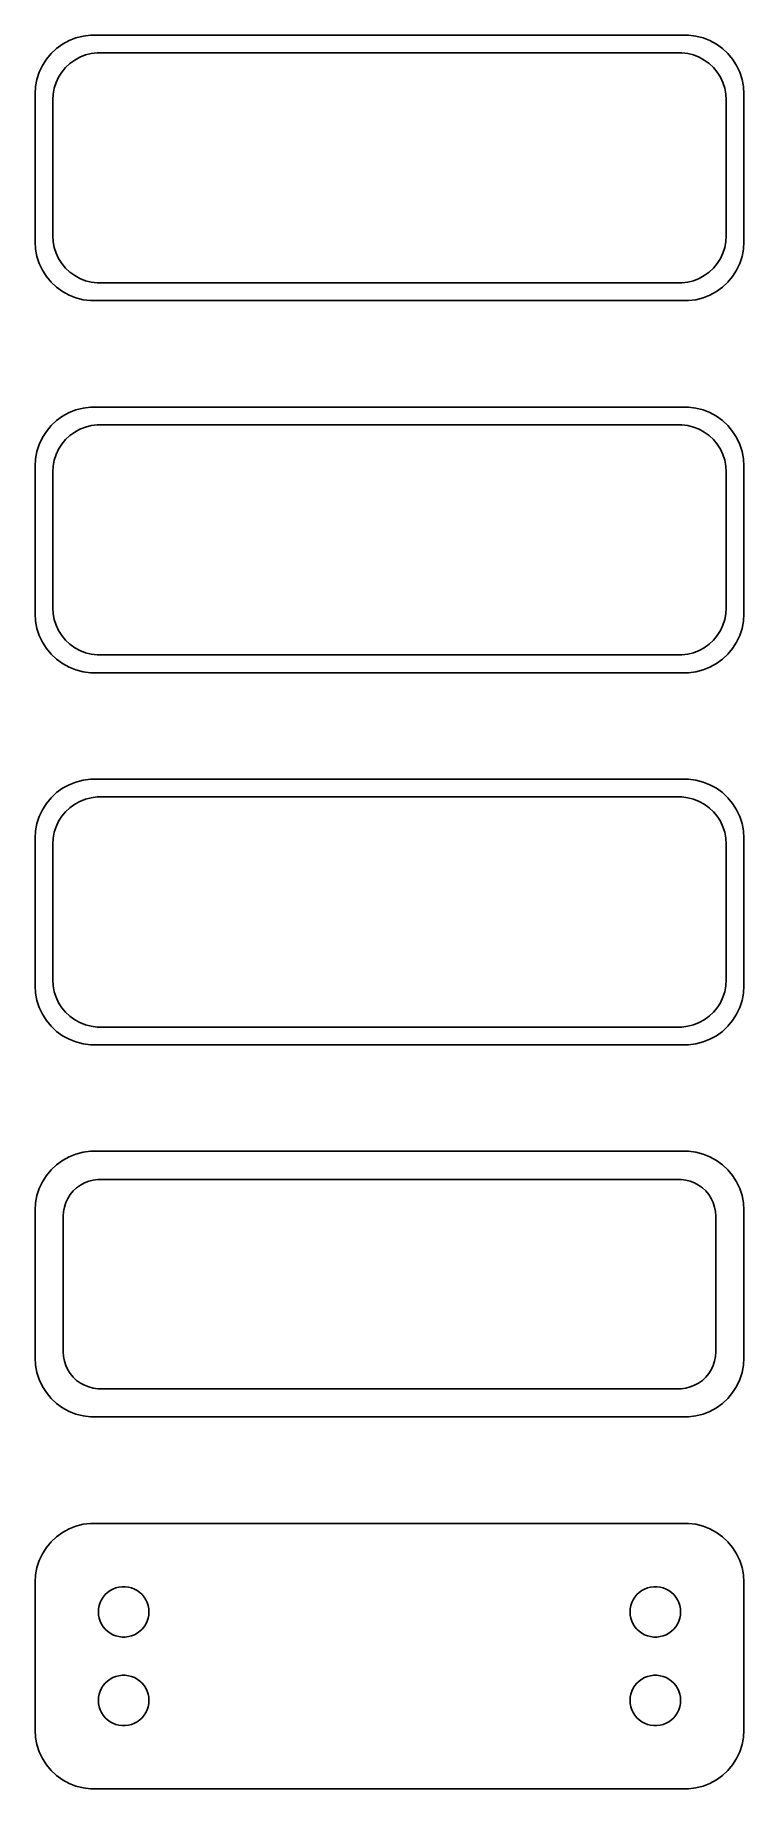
# Model space of a CAD drawing. Header units: metres. Extents: x -30 to 30, y 146 to 295.
import ezdxf

# ---------------------------------------------------------------- set-up
doc = ezdxf.new("R2010")
doc.units = ezdxf.units.M

msp = doc.modelspace()

# ---------------------------------------------------------------- linework, layer by layer
for p, q in [((-27.1289, 294.274), (-27.6791, 293.972)), ((-26.5451, 294.505), (-27.1289, 294.274)), ((-25.9369, 294.661), (-26.5451, 294.505)), ((-25.3139, 294.74), (-25.9369, 294.661)), ((25.3139, 294.74), (-25.3139, 294.74)), ((25.9369, 294.661), (25.3139, 294.74)), ((26.5451, 294.505), (25.9369, 294.661)), ((27.1289, 294.274), (26.5451, 294.505)), ((27.6791, 293.972), (27.1289, 294.274)), ((-29.0451, 292.689), (-29.3815, 292.159)), ((-28.6448, 293.173), (-29.0451, 292.689)), ((-28.1871, 293.603), (-28.6448, 293.173)), ((-27.6791, 293.972), (-28.1871, 293.603)), ((-27.0497, 292.332), (-26.6433, 292.627)), ((-26.6433, 292.627), (-26.2031, 292.869)), ((-26.2031, 292.869), (-25.7361, 293.054)), ((-25.7361, 293.054), (-25.2495, 293.179)), ((-25.2495, 293.179), (-24.7512, 293.242)), ((-24.7512, 293.242), (24.7512, 293.242)), ((24.7512, 293.242), (25.2495, 293.179)), ((25.2495, 293.179), (25.7361, 293.054)), ((25.7361, 293.054), (26.2031, 292.869)), ((26.2031, 292.869), (26.6433, 292.627)), ((26.6433, 292.627), (27.0497, 292.332)), ((28.1871, 293.603), (27.6791, 293.972)), ((28.6448, 293.173), (28.1871, 293.603)), ((29.0451, 292.689), (28.6448, 293.173)), ((29.3815, 292.159), (29.0451, 292.689)), ((-29.6489, 291.591), (-29.8429, 290.993)), ((-29.3815, 292.159), (-29.6489, 291.591)), ((-28.2191, 290.722), (-28.0052, 291.177)), ((-28.0052, 291.177), (-27.7361, 291.601)), ((-27.7361, 291.601), (-27.4159, 291.988)), ((-27.4159, 291.988), (-27.0497, 292.332)), ((27.0497, 292.332), (27.4159, 291.988)), ((27.4159, 291.988), (27.7361, 291.601)), ((27.7361, 291.601), (28.0052, 291.177)), ((28.0052, 291.177), (28.2191, 290.722)), ((29.6489, 291.591), (29.3815, 292.159)), ((29.8429, 290.993), (29.6489, 291.591)), ((-29.9606, 290.377), (-30, 289.75)), ((-30, 289.75), (-30, 277.25)), ((-29.8429, 290.993), (-29.9606, 290.377)), ((-28.5, 289.25), (-28.4684, 289.751)), ((-28.4684, 289.751), (-28.3743, 290.245)), ((-28.3743, 290.245), (-28.2191, 290.722)), ((28.2191, 290.722), (28.3743, 290.245)), ((28.3743, 290.245), (28.4684, 289.751)), ((28.4684, 289.751), (28.5, 289.25)), ((29.9606, 290.377), (29.8429, 290.993)), ((30, 289.75), (29.9606, 290.377)), ((30, 277.25), (30, 289.75)), ((-28.5, 277.75), (-28.5, 289.25)), ((28.5, 289.25), (28.5, 277.75)), ((-28.4684, 277.249), (-28.5, 277.75)), ((28.5, 277.75), (28.4684, 277.249)), ((-30, 277.25), (-29.9606, 276.623)), ((-29.9606, 276.623), (-29.8429, 276.007)), ((-28.3743, 276.755), (-28.4684, 277.249)), ((-28.2191, 276.278), (-28.3743, 276.755)), ((-28.0052, 275.823), (-28.2191, 276.278)), ((28.2191, 276.278), (28.0052, 275.823)), ((28.3743, 276.755), (28.2191, 276.278)), ((28.4684, 277.249), (28.3743, 276.755)), ((29.8429, 276.007), (29.9606, 276.623)), ((29.9606, 276.623), (30, 277.25)), ((-29.8429, 276.007), (-29.6489, 275.409)), ((-29.6489, 275.409), (-29.3815, 274.841)), ((-29.3815, 274.841), (-29.0451, 274.311)), ((-27.7361, 275.399), (-28.0052, 275.823)), ((-27.4159, 275.012), (-27.7361, 275.399)), ((-27.0497, 274.668), (-27.4159, 275.012)), ((27.4159, 275.012), (27.0497, 274.668)), ((27.7361, 275.399), (27.4159, 275.012)), ((28.0052, 275.823), (27.7361, 275.399)), ((29.0451, 274.311), (29.3815, 274.841)), ((29.3815, 274.841), (29.6489, 275.409)), ((29.6489, 275.409), (29.8429, 276.007)), ((-29.0451, 274.311), (-28.6448, 273.827)), ((-28.6448, 273.827), (-28.1871, 273.397)), ((-28.1871, 273.397), (-27.6791, 273.028)), ((-26.6433, 274.373), (-27.0497, 274.668)), ((-26.2031, 274.131), (-26.6433, 274.373)), ((-25.7361, 273.946), (-26.2031, 274.131)), ((-25.2495, 273.821), (-25.7361, 273.946)), ((-24.7512, 273.758), (-25.2495, 273.821)), ((24.7512, 273.758), (-24.7512, 273.758)), ((25.2495, 273.821), (24.7512, 273.758)), ((25.7361, 273.946), (25.2495, 273.821)), ((26.2031, 274.131), (25.7361, 273.946)), ((26.6433, 274.373), (26.2031, 274.131)), ((27.0497, 274.668), (26.6433, 274.373)), ((27.6791, 273.028), (28.1871, 273.397)), ((28.1871, 273.397), (28.6448, 273.827)), ((28.6448, 273.827), (29.0451, 274.311)), ((-27.6791, 273.028), (-27.1289, 272.726)), ((-27.1289, 272.726), (-26.5451, 272.495)), ((-26.5451, 272.495), (-25.9369, 272.339)), ((-25.9369, 272.339), (-25.3139, 272.26)), ((-25.3139, 272.26), (25.3139, 272.26)), ((25.3139, 272.26), (25.9369, 272.339)), ((25.9369, 272.339), (26.5451, 272.495)), ((26.5451, 272.495), (27.1289, 272.726)), ((27.1289, 272.726), (27.6791, 273.028)), ((-26.5451, 263.005), (-27.1289, 262.774)), ((-25.9369, 263.161), (-26.5451, 263.005)), ((-25.3139, 263.24), (-25.9369, 263.161)), ((25.3139, 263.24), (-25.3139, 263.24)), ((25.9369, 263.161), (25.3139, 263.24)), ((26.5451, 263.005), (25.9369, 263.161)), ((27.1289, 262.774), (26.5451, 263.005)), ((-28.6448, 261.673), (-29.0451, 261.189)), ((-28.1871, 262.103), (-28.6448, 261.673)), ((-27.6791, 262.472), (-28.1871, 262.103)), ((-27.1289, 262.774), (-27.6791, 262.472)), ((-26.6433, 261.127), (-26.2031, 261.369)), ((-26.2031, 261.369), (-25.7361, 261.554)), ((-25.7361, 261.554), (-25.2495, 261.679)), ((-25.2495, 261.679), (-24.7512, 261.742)), ((-24.7512, 261.742), (24.7512, 261.742)), ((24.7512, 261.742), (25.2495, 261.679)), ((25.2495, 261.679), (25.7361, 261.554)), ((25.7361, 261.554), (26.2031, 261.369)), ((26.2031, 261.369), (26.6433, 261.127)), ((27.6791, 262.472), (27.1289, 262.774)), ((28.1871, 262.103), (27.6791, 262.472)), ((28.6448, 261.673), (28.1871, 262.103)), ((29.0451, 261.189), (28.6448, 261.673)), ((-29.6489, 260.091), (-29.8429, 259.493)), ((-29.3815, 260.659), (-29.6489, 260.091)), ((-29.0451, 261.189), (-29.3815, 260.659)), ((-28.0052, 259.677), (-27.7361, 260.101)), ((-27.7361, 260.101), (-27.4159, 260.488)), ((-27.4159, 260.488), (-27.0497, 260.832)), ((-27.0497, 260.832), (-26.6433, 261.127)), ((26.6433, 261.127), (27.0497, 260.832)), ((27.0497, 260.832), (27.4159, 260.488)), ((27.4159, 260.488), (27.7361, 260.101)), ((27.7361, 260.101), (28.0052, 259.677)), ((29.3815, 260.659), (29.0451, 261.189)), ((29.6489, 260.091), (29.3815, 260.659)), ((29.8429, 259.493), (29.6489, 260.091)), ((-29.9606, 258.877), (-30, 258.25)), ((-29.8429, 259.493), (-29.9606, 258.877)), ((-28.4684, 258.251), (-28.3743, 258.745)), ((-28.3743, 258.745), (-28.2191, 259.222)), ((-28.2191, 259.222), (-28.0052, 259.677)), ((28.0052, 259.677), (28.2191, 259.222)), ((28.2191, 259.222), (28.3743, 258.745)), ((28.3743, 258.745), (28.4684, 258.251)), ((29.9606, 258.877), (29.8429, 259.493)), ((30, 258.25), (29.9606, 258.877)), ((-30, 258.25), (-30, 245.75)), ((-28.5, 257.75), (-28.4684, 258.251)), ((-28.5, 246.25), (-28.5, 257.75)), ((28.4684, 258.251), (28.5, 257.75)), ((28.5, 257.75), (28.5, 246.25)), ((30, 245.75), (30, 258.25)), ((-30, 245.75), (-29.9606, 245.123)), ((-29.9606, 245.123), (-29.8429, 244.507)), ((-28.4684, 245.749), (-28.5, 246.25)), ((-28.3743, 245.255), (-28.4684, 245.749)), ((-28.2191, 244.778), (-28.3743, 245.255)), ((28.3743, 245.255), (28.2191, 244.778)), ((28.4684, 245.749), (28.3743, 245.255)), ((28.5, 246.25), (28.4684, 245.749)), ((29.8429, 244.507), (29.9606, 245.123)), ((29.9606, 245.123), (30, 245.75)), ((-29.8429, 244.507), (-29.6489, 243.909)), ((-29.6489, 243.909), (-29.3815, 243.341)), ((-28.0052, 244.323), (-28.2191, 244.778)), ((-27.7361, 243.899), (-28.0052, 244.323)), ((-27.4159, 243.512), (-27.7361, 243.899)), ((-27.0497, 243.168), (-27.4159, 243.512)), ((27.4159, 243.512), (27.0497, 243.168)), ((27.7361, 243.899), (27.4159, 243.512)), ((28.0052, 244.323), (27.7361, 243.899)), ((28.2191, 244.778), (28.0052, 244.323)), ((29.3815, 243.341), (29.6489, 243.909)), ((29.6489, 243.909), (29.8429, 244.507)), ((-29.3815, 243.341), (-29.0451, 242.811)), ((-29.0451, 242.811), (-28.6448, 242.327)), ((-28.6448, 242.327), (-28.1871, 241.897)), ((-26.6433, 242.873), (-27.0497, 243.168)), ((-26.2031, 242.631), (-26.6433, 242.873)), ((-25.7361, 242.446), (-26.2031, 242.631)), ((-25.2495, 242.321), (-25.7361, 242.446)), ((-24.7512, 242.258), (-25.2495, 242.321)), ((24.7512, 242.258), (-24.7512, 242.258)), ((25.2495, 242.321), (24.7512, 242.258)), ((25.7361, 242.446), (25.2495, 242.321)), ((26.2031, 242.631), (25.7361, 242.446)), ((26.6433, 242.873), (26.2031, 242.631)), ((27.0497, 243.168), (26.6433, 242.873)), ((28.1871, 241.897), (28.6448, 242.327)), ((28.6448, 242.327), (29.0451, 242.811)), ((29.0451, 242.811), (29.3815, 243.341)), ((-28.1871, 241.897), (-27.6791, 241.528)), ((-27.6791, 241.528), (-27.1289, 241.226)), ((-27.1289, 241.226), (-26.5451, 240.995)), ((-26.5451, 240.995), (-25.9369, 240.839)), ((-25.9369, 240.839), (-25.3139, 240.76)), ((-25.3139, 240.76), (25.3139, 240.76)), ((25.3139, 240.76), (25.9369, 240.839)), ((25.9369, 240.839), (26.5451, 240.995)), ((26.5451, 240.995), (27.1289, 241.226)), ((27.1289, 241.226), (27.6791, 241.528)), ((27.6791, 241.528), (28.1871, 241.897)), ((-25.9369, 231.661), (-26.5451, 231.505)), ((-25.3139, 231.74), (-25.9369, 231.661)), ((25.3139, 231.74), (-25.3139, 231.74)), ((25.9369, 231.661), (25.3139, 231.74)), ((26.5451, 231.505), (25.9369, 231.661)), ((-28.6448, 230.173), (-29.0451, 229.689)), ((-28.1871, 230.603), (-28.6448, 230.173)), ((-27.6791, 230.972), (-28.1871, 230.603)), ((-27.1289, 231.274), (-27.6791, 230.972)), ((-26.5451, 231.505), (-27.1289, 231.274)), ((-25.7361, 230.054), (-25.2495, 230.179)), ((-25.2495, 230.179), (-24.7512, 230.242)), ((-24.7512, 230.242), (24.7512, 230.242)), ((24.7512, 230.242), (25.2495, 230.179)), ((25.2495, 230.179), (25.7361, 230.054)), ((27.1289, 231.274), (26.5451, 231.505)), ((27.6791, 230.972), (27.1289, 231.274)), ((28.1871, 230.603), (27.6791, 230.972)), ((28.6448, 230.173), (28.1871, 230.603)), ((29.0451, 229.689), (28.6448, 230.173)), ((-29.3815, 229.159), (-29.6489, 228.591)), ((-29.0451, 229.689), (-29.3815, 229.159)), ((-27.7361, 228.601), (-27.4159, 228.988)), ((-27.4159, 228.988), (-27.0497, 229.332)), ((-27.0497, 229.332), (-26.6433, 229.627)), ((-26.6433, 229.627), (-26.2031, 229.869)), ((-26.2031, 229.869), (-25.7361, 230.054)), ((25.7361, 230.054), (26.2031, 229.869)), ((26.2031, 229.869), (26.6433, 229.627)), ((26.6433, 229.627), (27.0497, 229.332)), ((27.0497, 229.332), (27.4159, 228.988)), ((27.4159, 228.988), (27.7361, 228.601)), ((29.3815, 229.159), (29.0451, 229.689)), ((29.6489, 228.591), (29.3815, 229.159)), ((-29.9606, 227.377), (-30, 226.75)), ((-29.8429, 227.993), (-29.9606, 227.377)), ((-29.6489, 228.591), (-29.8429, 227.993)), ((-28.4684, 226.751), (-28.3743, 227.245)), ((-28.3743, 227.245), (-28.2191, 227.722)), ((-28.2191, 227.722), (-28.0052, 228.177)), ((-28.0052, 228.177), (-27.7361, 228.601)), ((27.7361, 228.601), (28.0052, 228.177)), ((28.0052, 228.177), (28.2191, 227.722)), ((28.2191, 227.722), (28.3743, 227.245)), ((28.3743, 227.245), (28.4684, 226.751)), ((29.8429, 227.993), (29.6489, 228.591)), ((29.9606, 227.377), (29.8429, 227.993)), ((30, 226.75), (29.9606, 227.377)), ((-30, 226.75), (-30, 214.25)), ((-28.5, 226.25), (-28.4684, 226.751)), ((-28.5, 214.75), (-28.5, 226.25)), ((28.4684, 226.751), (28.5, 226.25)), ((28.5, 226.25), (28.5, 214.75)), ((30, 214.25), (30, 226.75)), ((-30, 214.25), (-29.9606, 213.623)), ((-28.4684, 214.249), (-28.5, 214.75)), ((-28.3743, 213.755), (-28.4684, 214.249)), ((28.4684, 214.249), (28.3743, 213.755)), ((28.5, 214.75), (28.4684, 214.249)), ((29.9606, 213.623), (30, 214.25)), ((-29.9606, 213.623), (-29.8429, 213.007)), ((-29.8429, 213.007), (-29.6489, 212.409)), ((-29.6489, 212.409), (-29.3815, 211.841)), ((-28.2191, 213.278), (-28.3743, 213.755)), ((-28.0052, 212.823), (-28.2191, 213.278)), ((-27.7361, 212.399), (-28.0052, 212.823)), ((-27.4159, 212.012), (-27.7361, 212.399)), ((27.7361, 212.399), (27.4159, 212.012)), ((28.0052, 212.823), (27.7361, 212.399)), ((28.2191, 213.278), (28.0052, 212.823)), ((28.3743, 213.755), (28.2191, 213.278)), ((29.3815, 211.841), (29.6489, 212.409)), ((29.6489, 212.409), (29.8429, 213.007)), ((29.8429, 213.007), (29.9606, 213.623)), ((-29.3815, 211.841), (-29.0451, 211.311)), ((-29.0451, 211.311), (-28.6448, 210.827)), ((-27.0497, 211.668), (-27.4159, 212.012)), ((-26.6433, 211.373), (-27.0497, 211.668)), ((-26.2031, 211.131), (-26.6433, 211.373)), ((-25.7361, 210.946), (-26.2031, 211.131)), ((-25.2495, 210.821), (-25.7361, 210.946)), ((25.7361, 210.946), (25.2495, 210.821)), ((26.2031, 211.131), (25.7361, 210.946)), ((26.6433, 211.373), (26.2031, 211.131)), ((27.0497, 211.668), (26.6433, 211.373)), ((27.4159, 212.012), (27.0497, 211.668)), ((28.6448, 210.827), (29.0451, 211.311)), ((29.0451, 211.311), (29.3815, 211.841)), ((-28.6448, 210.827), (-28.1871, 210.397)), ((-28.1871, 210.397), (-27.6791, 210.028)), ((-27.6791, 210.028), (-27.1289, 209.726)), ((-27.1289, 209.726), (-26.5451, 209.495)), ((-26.5451, 209.495), (-25.9369, 209.339)), ((-24.7512, 210.758), (-25.2495, 210.821)), ((24.7512, 210.758), (-24.7512, 210.758)), ((25.2495, 210.821), (24.7512, 210.758)), ((25.9369, 209.339), (26.5451, 209.495)), ((26.5451, 209.495), (27.1289, 209.726)), ((27.1289, 209.726), (27.6791, 210.028)), ((27.6791, 210.028), (28.1871, 210.397)), ((28.1871, 210.397), (28.6448, 210.827)), ((-25.9369, 209.339), (-25.3139, 209.26)), ((-25.3139, 209.26), (25.3139, 209.26)), ((25.3139, 209.26), (25.9369, 209.339)), ((-28.1871, 199.103), (-28.6448, 198.673)), ((-27.6791, 199.472), (-28.1871, 199.103)), ((-27.1289, 199.774), (-27.6791, 199.472)), ((-26.5451, 200.005), (-27.1289, 199.774)), ((-25.9369, 200.161), (-26.5451, 200.005)), ((-25.3139, 200.24), (-25.9369, 200.161)), ((25.3139, 200.24), (-25.3139, 200.24)), ((25.9369, 200.161), (25.3139, 200.24)), ((26.5451, 200.005), (25.9369, 200.161)), ((27.1289, 199.774), (26.5451, 200.005)), ((27.6791, 199.472), (27.1289, 199.774)), ((28.1871, 199.103), (27.6791, 199.472)), ((28.6448, 198.673), (28.1871, 199.103)), ((-29.3815, 197.659), (-29.6489, 197.091)), ((-29.0451, 198.189), (-29.3815, 197.659)), ((-28.6448, 198.673), (-29.0451, 198.189)), ((-26.168, 197.378), (-25.8254, 197.567)), ((-25.8254, 197.567), (-25.4619, 197.711)), ((-25.4619, 197.711), (-25.0833, 197.808)), ((-25.0833, 197.808), (-24.6954, 197.857)), ((-24.6954, 197.857), (24.6954, 197.857)), ((24.6954, 197.857), (25.0833, 197.808)), ((25.0833, 197.808), (25.4619, 197.711)), ((25.4619, 197.711), (25.8254, 197.567)), ((25.8254, 197.567), (26.168, 197.378)), ((29.0451, 198.189), (28.6448, 198.673)), ((29.3815, 197.659), (29.0451, 198.189)), ((29.6489, 197.091), (29.3815, 197.659)), ((-29.8429, 196.493), (-29.9606, 195.877)), ((-29.6489, 197.091), (-29.8429, 196.493)), ((-27.3943, 195.896), (-27.2279, 196.25)), ((-27.2279, 196.25), (-27.0184, 196.58)), ((-27.0184, 196.58), (-26.7692, 196.881)), ((-26.7692, 196.881), (-26.4842, 197.149)), ((-26.4842, 197.149), (-26.168, 197.378)), ((26.168, 197.378), (26.4842, 197.149)), ((26.4842, 197.149), (26.7692, 196.881)), ((26.7692, 196.881), (27.0184, 196.58)), ((27.0184, 196.58), (27.2279, 196.25)), ((27.2279, 196.25), (27.3943, 195.896)), ((29.8429, 196.493), (29.6489, 197.091)), ((29.9606, 195.877), (29.8429, 196.493)), ((-29.9606, 195.877), (-30, 195.25)), ((-30, 195.25), (-30, 182.75)), ((-27.6129, 194.75), (-27.5884, 195.14)), ((-27.6129, 183.25), (-27.6129, 194.75)), ((-27.5884, 195.14), (-27.5151, 195.524)), ((-27.5151, 195.524), (-27.3943, 195.896)), ((27.3943, 195.896), (27.5151, 195.524)), ((27.5151, 195.524), (27.5884, 195.14)), ((27.5884, 195.14), (27.6129, 194.75)), ((27.6129, 194.75), (27.6129, 183.25)), ((30, 195.25), (29.9606, 195.877)), ((30, 182.75), (30, 195.25)), ((-30, 182.75), (-29.9606, 182.123)), ((-27.5884, 182.86), (-27.6129, 183.25)), ((-27.5151, 182.476), (-27.5884, 182.86)), ((27.5884, 182.86), (27.5151, 182.476)), ((27.6129, 183.25), (27.5884, 182.86)), ((29.9606, 182.123), (30, 182.75)), ((-29.9606, 182.123), (-29.8429, 181.507)), ((-29.8429, 181.507), (-29.6489, 180.909)), ((-27.3943, 182.104), (-27.5151, 182.476)), ((-27.2279, 181.75), (-27.3943, 182.104)), ((-27.0184, 181.42), (-27.2279, 181.75)), ((-26.7692, 181.119), (-27.0184, 181.42)), ((27.0184, 181.42), (26.7692, 181.119)), ((27.2279, 181.75), (27.0184, 181.42)), ((27.3943, 182.104), (27.2279, 181.75)), ((27.5151, 182.476), (27.3943, 182.104)), ((29.6489, 180.909), (29.8429, 181.507)), ((29.8429, 181.507), (29.9606, 182.123)), ((-29.6489, 180.909), (-29.3815, 180.341)), ((-29.3815, 180.341), (-29.0451, 179.811)), ((-29.0451, 179.811), (-28.6448, 179.327)), ((-26.4842, 180.851), (-26.7692, 181.119)), ((-26.168, 180.622), (-26.4842, 180.851)), ((-25.8254, 180.433), (-26.168, 180.622)), ((-25.4619, 180.289), (-25.8254, 180.433)), ((-25.0833, 180.192), (-25.4619, 180.289)), ((-24.6954, 180.143), (-25.0833, 180.192)), ((24.6954, 180.143), (-24.6954, 180.143)), ((25.0833, 180.192), (24.6954, 180.143)), ((25.4619, 180.289), (25.0833, 180.192)), ((25.8254, 180.433), (25.4619, 180.289)), ((26.168, 180.622), (25.8254, 180.433)), ((26.4842, 180.851), (26.168, 180.622)), ((26.7692, 181.119), (26.4842, 180.851)), ((28.6448, 179.327), (29.0451, 179.811)), ((29.0451, 179.811), (29.3815, 180.341)), ((29.3815, 180.341), (29.6489, 180.909)), ((-28.6448, 179.327), (-28.1871, 178.897)), ((-28.1871, 178.897), (-27.6791, 178.528)), ((-27.6791, 178.528), (-27.1289, 178.226)), ((-27.1289, 178.226), (-26.5451, 177.995)), ((26.5451, 177.995), (27.1289, 178.226)), ((27.1289, 178.226), (27.6791, 178.528)), ((27.6791, 178.528), (28.1871, 178.897)), ((28.1871, 178.897), (28.6448, 179.327)), ((-26.5451, 177.995), (-25.9369, 177.839)), ((-25.9369, 177.839), (-25.3139, 177.76)), ((-25.3139, 177.76), (25.3139, 177.76)), ((25.3139, 177.76), (25.9369, 177.839)), ((25.9369, 177.839), (26.5451, 177.995)), ((-27.6791, 167.972), (-28.1871, 167.603)), ((-27.1289, 168.274), (-27.6791, 167.972)), ((-26.5451, 168.505), (-27.1289, 168.274)), ((-25.9369, 168.661), (-26.5451, 168.505)), ((-25.3139, 168.74), (-25.9369, 168.661)), ((25.3139, 168.74), (-25.3139, 168.74)), ((25.9369, 168.661), (25.3139, 168.74)), ((26.5451, 168.505), (25.9369, 168.661)), ((27.1289, 168.274), (26.5451, 168.505)), ((27.6791, 167.972), (27.1289, 168.274)), ((28.1871, 167.603), (27.6791, 167.972)), ((-29.0451, 166.689), (-29.3815, 166.159)), ((-28.6448, 167.173), (-29.0451, 166.689)), ((-28.1871, 167.603), (-28.6448, 167.173)), ((28.6448, 167.173), (28.1871, 167.603)), ((29.0451, 166.689), (28.6448, 167.173)), ((29.3815, 166.159), (29.0451, 166.689)), ((-29.8429, 164.993), (-29.9606, 164.377)), ((-29.6489, 165.591), (-29.8429, 164.993)), ((-29.3815, 166.159), (-29.6489, 165.591)), ((29.6489, 165.591), (29.3815, 166.159)), ((29.8429, 164.993), (29.6489, 165.591)), ((29.9606, 164.377), (29.8429, 164.993)), ((-29.9606, 164.377), (-30, 163.75)), ((-30, 163.75), (-30, 151.25)), ((-23.1598, 163.281), (-22.9001, 163.347)), ((-22.9001, 163.347), (-22.6341, 163.381)), ((-22.6341, 163.381), (-22.3659, 163.381)), ((-22.3659, 163.381), (-22.0999, 163.347)), ((-22.0999, 163.347), (-21.8401, 163.281)), ((21.8401, 163.281), (22.0999, 163.347)), ((22.0999, 163.347), (22.3659, 163.381)), ((22.3659, 163.381), (22.6341, 163.381)), ((22.6341, 163.381), (22.9001, 163.347)), ((22.9001, 163.347), (23.1598, 163.281)), ((30, 163.75), (29.9606, 164.377)), ((30, 151.25), (30, 163.75)), ((-24.5682, 161.781), (-24.4853, 162.036)), ((-24.4853, 162.036), (-24.3712, 162.279)), ((-24.3712, 162.279), (-24.2275, 162.505)), ((-24.2275, 162.505), (-24.0565, 162.712)), ((-24.0565, 162.712), (-23.8611, 162.895)), ((-23.8611, 162.895), (-23.6441, 163.053)), ((-23.6441, 163.053), (-23.4091, 163.182)), ((-23.4091, 163.182), (-23.1598, 163.281)), ((-21.8401, 163.281), (-21.5908, 163.182)), ((-21.5908, 163.182), (-21.3559, 163.053)), ((-21.3559, 163.053), (-21.1389, 162.895)), ((-21.1389, 162.895), (-20.9434, 162.712)), ((-20.9434, 162.712), (-20.7725, 162.505)), ((-20.7725, 162.505), (-20.6288, 162.279)), ((-20.6288, 162.279), (-20.5146, 162.036)), ((-20.5146, 162.036), (-20.4318, 161.781)), ((20.4318, 161.781), (20.5146, 162.036)), ((20.5146, 162.036), (20.6288, 162.279)), ((20.6288, 162.279), (20.7725, 162.505)), ((20.7725, 162.505), (20.9434, 162.712)), ((20.9434, 162.712), (21.1389, 162.895)), ((21.1389, 162.895), (21.3559, 163.053)), ((21.3559, 163.053), (21.5908, 163.182)), ((21.5908, 163.182), (21.8401, 163.281)), ((23.1598, 163.281), (23.4091, 163.182)), ((23.4091, 163.182), (23.6441, 163.053)), ((23.6441, 163.053), (23.8611, 162.895)), ((23.8611, 162.895), (24.0565, 162.712)), ((24.0565, 162.712), (24.2275, 162.505)), ((24.2275, 162.505), (24.3712, 162.279)), ((24.3712, 162.279), (24.4853, 162.036)), ((24.4853, 162.036), (24.5682, 161.781)), ((-24.6353, 161.25), (-24.6185, 161.518)), ((-24.6185, 160.982), (-24.6353, 161.25)), ((-24.6185, 161.518), (-24.5682, 161.781)), ((-24.5682, 160.719), (-24.6185, 160.982)), ((-24.4853, 160.464), (-24.5682, 160.719)), ((-24.3712, 160.221), (-24.4853, 160.464)), ((-20.5146, 160.464), (-20.6288, 160.221)), ((-20.4318, 160.719), (-20.5146, 160.464)), ((-20.4318, 161.781), (-20.3815, 161.518)), ((-20.3815, 160.982), (-20.4318, 160.719)), ((-20.3815, 161.518), (-20.3647, 161.25)), ((-20.3647, 161.25), (-20.3815, 160.982)), ((20.3647, 161.25), (20.3815, 161.518)), ((20.3815, 160.982), (20.3647, 161.25)), ((20.3815, 161.518), (20.4318, 161.781)), ((20.4318, 160.719), (20.3815, 160.982)), ((20.5146, 160.464), (20.4318, 160.719)), ((20.6288, 160.221), (20.5146, 160.464)), ((24.4853, 160.464), (24.3712, 160.221)), ((24.5682, 160.719), (24.4853, 160.464)), ((24.5682, 161.781), (24.6185, 161.518)), ((24.6185, 160.982), (24.5682, 160.719)), ((24.6185, 161.518), (24.6353, 161.25)), ((24.6353, 161.25), (24.6185, 160.982)), ((-24.2275, 159.995), (-24.3712, 160.221)), ((-24.0565, 159.788), (-24.2275, 159.995)), ((-23.8611, 159.605), (-24.0565, 159.788)), ((-23.6441, 159.447), (-23.8611, 159.605)), ((-23.4091, 159.318), (-23.6441, 159.447)), ((-23.1598, 159.219), (-23.4091, 159.318)), ((-22.9001, 159.153), (-23.1598, 159.219)), ((-22.6341, 159.119), (-22.9001, 159.153)), ((-22.3659, 159.119), (-22.6341, 159.119)), ((-22.0999, 159.153), (-22.3659, 159.119)), ((-21.8401, 159.219), (-22.0999, 159.153)), ((-21.5908, 159.318), (-21.8401, 159.219)), ((-21.3559, 159.447), (-21.5908, 159.318)), ((-21.1389, 159.605), (-21.3559, 159.447)), ((-20.9434, 159.788), (-21.1389, 159.605)), ((-20.7725, 159.995), (-20.9434, 159.788)), ((-20.6288, 160.221), (-20.7725, 159.995)), ((20.7725, 159.995), (20.6288, 160.221)), ((20.9434, 159.788), (20.7725, 159.995)), ((21.1389, 159.605), (20.9434, 159.788)), ((21.3559, 159.447), (21.1389, 159.605)), ((21.5908, 159.318), (21.3559, 159.447)), ((21.8401, 159.219), (21.5908, 159.318)), ((22.0999, 159.153), (21.8401, 159.219)), ((22.3659, 159.119), (22.0999, 159.153)), ((22.6341, 159.119), (22.3659, 159.119)), ((22.9001, 159.153), (22.6341, 159.119)), ((23.1598, 159.219), (22.9001, 159.153)), ((23.4091, 159.318), (23.1598, 159.219)), ((23.6441, 159.447), (23.4091, 159.318)), ((23.8611, 159.605), (23.6441, 159.447)), ((24.0565, 159.788), (23.8611, 159.605)), ((24.2275, 159.995), (24.0565, 159.788)), ((24.3712, 160.221), (24.2275, 159.995)), ((-24.5682, 154.281), (-24.4853, 154.536)), ((-24.4853, 154.536), (-24.3712, 154.779)), ((-24.3712, 154.779), (-24.2275, 155.005)), ((-24.2275, 155.005), (-24.0565, 155.212)), ((-24.0565, 155.212), (-23.8611, 155.395)), ((-23.8611, 155.395), (-23.6441, 155.553)), ((-23.6441, 155.553), (-23.4091, 155.682)), ((-23.4091, 155.682), (-23.1598, 155.781)), ((-23.1598, 155.781), (-22.9001, 155.847)), ((-22.9001, 155.847), (-22.6341, 155.881)), ((-22.6341, 155.881), (-22.3659, 155.881)), ((-22.3659, 155.881), (-22.0999, 155.847)), ((-22.0999, 155.847), (-21.8401, 155.781)), ((-21.8401, 155.781), (-21.5908, 155.682)), ((-21.5908, 155.682), (-21.3559, 155.553)), ((-21.3559, 155.553), (-21.1389, 155.395)), ((-21.1389, 155.395), (-20.9434, 155.212)), ((-20.9434, 155.212), (-20.7725, 155.005)), ((-20.7725, 155.005), (-20.6288, 154.779)), ((-20.6288, 154.779), (-20.5146, 154.536)), ((-20.5146, 154.536), (-20.4318, 154.281)), ((20.4318, 154.281), (20.5146, 154.536)), ((20.5146, 154.536), (20.6288, 154.779)), ((20.6288, 154.779), (20.7725, 155.005)), ((20.7725, 155.005), (20.9434, 155.212)), ((20.9434, 155.212), (21.1389, 155.395)), ((21.1389, 155.395), (21.3559, 155.553)), ((21.3559, 155.553), (21.5908, 155.682)), ((21.5908, 155.682), (21.8401, 155.781)), ((21.8401, 155.781), (22.0999, 155.847)), ((22.0999, 155.847), (22.3659, 155.881)), ((22.3659, 155.881), (22.6341, 155.881)), ((22.6341, 155.881), (22.9001, 155.847)), ((22.9001, 155.847), (23.1598, 155.781)), ((23.1598, 155.781), (23.4091, 155.682)), ((23.4091, 155.682), (23.6441, 155.553)), ((23.6441, 155.553), (23.8611, 155.395)), ((23.8611, 155.395), (24.0565, 155.212)), ((24.0565, 155.212), (24.2275, 155.005)), ((24.2275, 155.005), (24.3712, 154.779)), ((24.3712, 154.779), (24.4853, 154.536)), ((24.4853, 154.536), (24.5682, 154.281)), ((-24.6353, 153.75), (-24.6185, 154.018)), ((-24.6185, 153.482), (-24.6353, 153.75)), ((-24.6185, 154.018), (-24.5682, 154.281)), ((-24.5682, 153.219), (-24.6185, 153.482)), ((-24.4853, 152.964), (-24.5682, 153.219)), ((-24.3712, 152.721), (-24.4853, 152.964)), ((-20.5146, 152.964), (-20.6288, 152.721)), ((-20.4318, 153.219), (-20.5146, 152.964)), ((-20.4318, 154.281), (-20.3815, 154.018)), ((-20.3815, 153.482), (-20.4318, 153.219)), ((-20.3815, 154.018), (-20.3647, 153.75)), ((-20.3647, 153.75), (-20.3815, 153.482)), ((20.3647, 153.75), (20.3815, 154.018)), ((20.3815, 153.482), (20.3647, 153.75)), ((20.3815, 154.018), (20.4318, 154.281)), ((20.4318, 153.219), (20.3815, 153.482)), ((20.5146, 152.964), (20.4318, 153.219)), ((20.6288, 152.721), (20.5146, 152.964)), ((24.4853, 152.964), (24.3712, 152.721)), ((24.5682, 153.219), (24.4853, 152.964)), ((24.5682, 154.281), (24.6185, 154.018)), ((24.6185, 153.482), (24.5682, 153.219)), ((24.6185, 154.018), (24.6353, 153.75)), ((24.6353, 153.75), (24.6185, 153.482)), ((-24.2275, 152.495), (-24.3712, 152.721)), ((-24.0565, 152.288), (-24.2275, 152.495)), ((-23.8611, 152.105), (-24.0565, 152.288)), ((-23.6441, 151.947), (-23.8611, 152.105)), ((-23.4091, 151.818), (-23.6441, 151.947)), ((-23.1598, 151.719), (-23.4091, 151.818)), ((-22.9001, 151.653), (-23.1598, 151.719)), ((-22.6341, 151.619), (-22.9001, 151.653)), ((-22.3659, 151.619), (-22.6341, 151.619)), ((-22.0999, 151.653), (-22.3659, 151.619)), ((-21.8401, 151.719), (-22.0999, 151.653)), ((-21.5908, 151.818), (-21.8401, 151.719)), ((-21.3559, 151.947), (-21.5908, 151.818)), ((-21.1389, 152.105), (-21.3559, 151.947)), ((-20.9434, 152.288), (-21.1389, 152.105)), ((-20.7725, 152.495), (-20.9434, 152.288)), ((-20.6288, 152.721), (-20.7725, 152.495)), ((20.7725, 152.495), (20.6288, 152.721)), ((20.9434, 152.288), (20.7725, 152.495)), ((21.1389, 152.105), (20.9434, 152.288)), ((21.3559, 151.947), (21.1389, 152.105)), ((21.5908, 151.818), (21.3559, 151.947)), ((21.8401, 151.719), (21.5908, 151.818)), ((22.0999, 151.653), (21.8401, 151.719)), ((22.3659, 151.619), (22.0999, 151.653)), ((22.6341, 151.619), (22.3659, 151.619)), ((22.9001, 151.653), (22.6341, 151.619)), ((23.1598, 151.719), (22.9001, 151.653)), ((23.4091, 151.818), (23.1598, 151.719)), ((23.6441, 151.947), (23.4091, 151.818)), ((23.8611, 152.105), (23.6441, 151.947)), ((24.0565, 152.288), (23.8611, 152.105)), ((24.2275, 152.495), (24.0565, 152.288)), ((24.3712, 152.721), (24.2275, 152.495)), ((-30, 151.25), (-29.9606, 150.623)), ((-29.9606, 150.623), (-29.8429, 150.007)), ((-29.8429, 150.007), (-29.6489, 149.409)), ((29.6489, 149.409), (29.8429, 150.007)), ((29.8429, 150.007), (29.9606, 150.623)), ((29.9606, 150.623), (30, 151.25)), ((-29.6489, 149.409), (-29.3815, 148.841)), ((-29.3815, 148.841), (-29.0451, 148.311)), ((29.0451, 148.311), (29.3815, 148.841)), ((29.3815, 148.841), (29.6489, 149.409)), ((-29.0451, 148.311), (-28.6448, 147.827)), ((-28.6448, 147.827), (-28.1871, 147.397)), ((-28.1871, 147.397), (-27.6791, 147.028)), ((-27.6791, 147.028), (-27.1289, 146.726)), ((27.1289, 146.726), (27.6791, 147.028)), ((27.6791, 147.028), (28.1871, 147.397)), ((28.1871, 147.397), (28.6448, 147.827)), ((28.6448, 147.827), (29.0451, 148.311)), ((-27.1289, 146.726), (-26.5451, 146.495)), ((-26.5451, 146.495), (-25.9369, 146.339)), ((-25.9369, 146.339), (-25.3139, 146.26)), ((-25.3139, 146.26), (25.3139, 146.26)), ((25.3139, 146.26), (25.9369, 146.339)), ((25.9369, 146.339), (26.5451, 146.495)), ((26.5451, 146.495), (27.1289, 146.726))]:
    msp.add_line(p, q)

doc.saveas('drawing.dxf')
